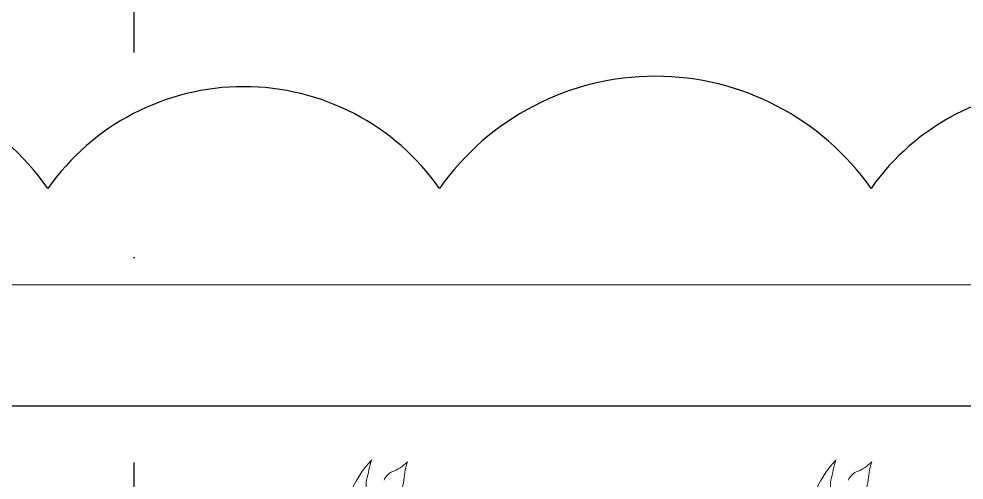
# Model space of a CAD drawing. Header units: millimetres. Extents: x -9564 to 494436, y -140371 to 4257.
# Drawn here: x 100848 to 102018, y -194 to 378 of the extents above; entities that cross this region are included whole.
import ezdxf

# ---------------------------------------------------------------- set-up
doc = ezdxf.new("R2010")
doc.units = ezdxf.units.MM
doc.header["$MEASUREMENT"] = 0
doc.linetypes.add('DASHDOTX2', pattern=[50.8, 25.4, -12.7, 0, -12.7])
doc.linetypes.add('HIDDEN2', pattern=[0.1875, 0.125, -0.0625])
doc.layers.add('1', color=5, linetype='Continuous')
for name, color, linetype, lineweight in [('AS', 8, 'HIDDEN2', 5), ('DINDING', 1, 'Continuous', 20), ('HATCH', 8, 'Continuous', 13)]:
    doc.layers.add(name, color=color, linetype=linetype, lineweight=lineweight)

# ---------------------------------------------------------------- blocks, each defined once
blk = doc.blocks.new('as2')
at = {"layer": 'AS'}
for p in [(242.9446, 162.9775), (245.8048, 162.9775)]:
    blk.add_line(p, (256.2148, 162.9775), dxfattribs=at)
blk = doc.blocks.new('pot2')
at = {"layer": '1', "linetype": 'DASHDOTX2', "ltscale": 0.02}
blk.add_lwpolyline([(167.8795, 148.8386), (167.5025, 148.8386), (167.5025, 171.6414), (167.8795, 171.6414)], dxfattribs=at)
blk = doc.blocks.new('TREE03')
at = {"layer": 'HATCH'}
for centre, radius, start, end in [((10.93, 47.23), 15.53, 137.0502, 158.0098), ((72.25, 38.17), 75.3, 164.8767, 167.0521), ((0.09, 62.06), 6.31, 290.8553, 314.3855), ((9.49, 55.6), 5.35, 158.6303, 174.8899), ((3.38, 54.11), 2.3, 116.9339, 156.4233), ((1.5, 54.43), 2.7, 166.8666, 208.6631), ((-6.19, 56.86), 10.37, 323.6111, 355.6842)]:
    blk.add_arc(centre, radius, start, end, dxfattribs=at)
blk = doc.blocks.new('*U39')
at = {"layer": 'HATCH', "xscale": 17.94037446682341, "yscale": 17.94037446682341, "zscale": 17.94037446682341}
blk.add_blockref('TREE03', (0, 0), dxfattribs=at)

msp = doc.modelspace()

# ---------------------------------------------------------------- linework, layer by layer
at = {"color": 1}
msp.add_lwpolyline([(102888.0171, 167.8409, 0.52056705), (102383.8323, 167.8409, 0.52056705), (101902.52, 167.8409, 0.52056705), (101368.2777, 167.8409, 0.52056705), (100883.4645, 167.8409, 0.52056705), (100355.5822, 167.8409, 0.52056705), (99900.143, 167.8409, 0.52056705), (99577.0536, 167.8409, 0.52056705), (99045.1286, 167.8409, 0.52056705)], format="xyb", dxfattribs=at)
msp.add_lwpolyline([(102251.2725, -101.7074), (99656.2713, -101.7074)])
at = {"layer": 'DINDING'}
for p, q in [((99536.2712, 48.2926), (102381.2725, 48.2926)), ((99536.2712, -101.7074), (102381.2725, -101.7074))]:
    msp.add_line(p, q, dxfattribs=at)

# ---------------------------------------------------------------- block references
for name, p, xscale, yscale, zscale in [('pot2', (-66512.2111, -168824.0745), 999.9998119083025, 999.9998119083025, 999.9998119083025), ('*U39', (101288.1212, -687.1973), 0.4999999059541513, 0.4999999059541513, 0.4999999059541513), ('*U39', (101862.9934, -687.1973), 0.4999999059541513, 0.4999999059541513, 0.4999999059541513)]:
    msp.add_blockref(name, p, dxfattribs=dict(xscale=xscale, yscale=yscale, zscale=zscale))
at = {"layer": 'AS', "xscale": 999.9998119083025, "yscale": 999.9998119083025, "zscale": 999.9998119083025}
msp.add_blockref('as2', (-148358.4661, -162929.1929), dxfattribs=at)

doc.saveas('drawing.dxf')
